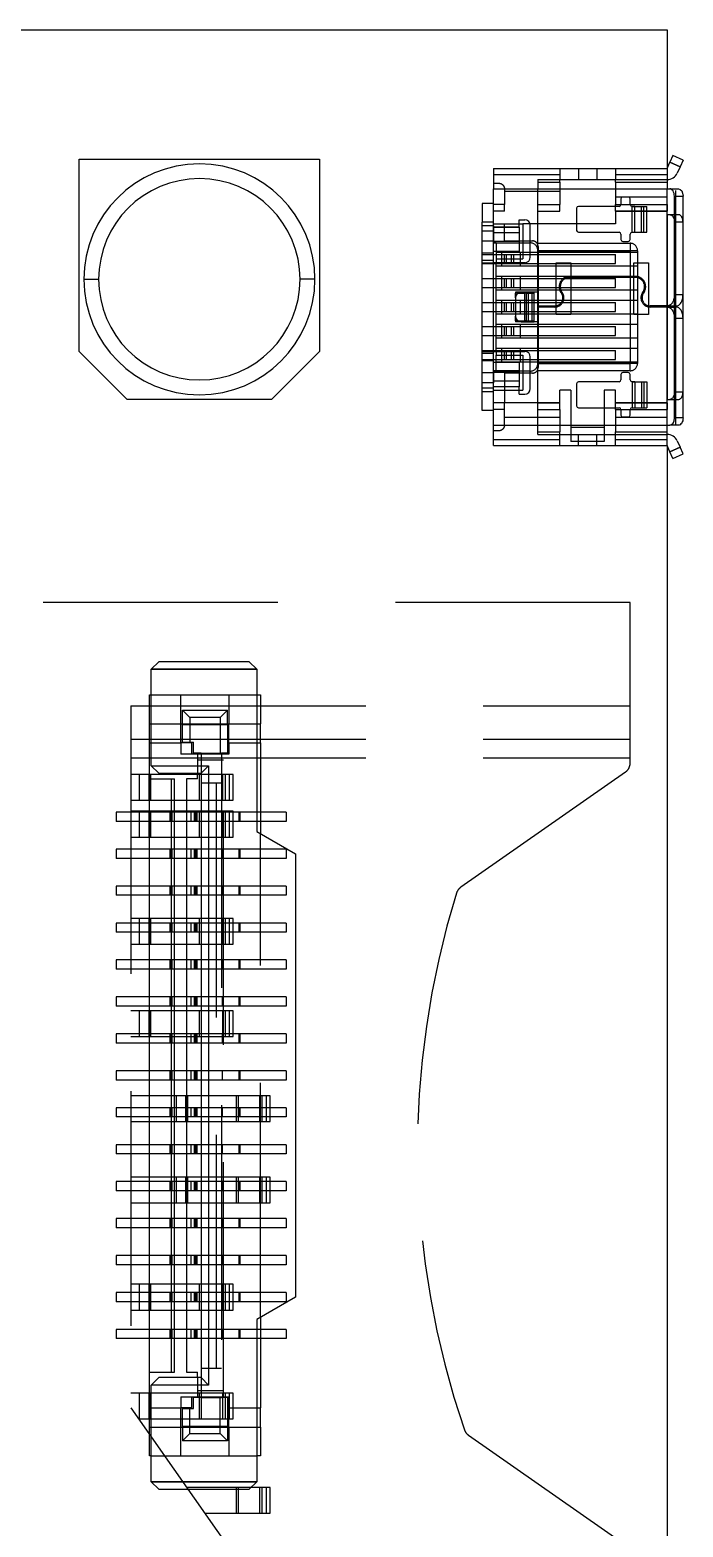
# Model space of a CAD drawing. Header units: millimetres. Extents: x -20.6 to 71.9, y -55 to 9.
# Drawn here: x 54.27 to 71.93, y -32.52 to 8 of the extents above; entities that cross this region are included whole.
import ezdxf

# ---------------------------------------------------------------- set-up
doc = ezdxf.new("R2010")
doc.units = ezdxf.units.MM
doc.linetypes.add('HIDDEN', pattern=[9.525, 6.35, -3.175])
doc.layers.get('0').update_dxf_attribs({"color": 253, "lineweight": 70, "true_color": 0x8faf8f})
doc.layers.add('Hidden', color=218, linetype='Continuous', lineweight=70, true_color=0x480548)

msp = doc.modelspace()

# ---------------------------------------------------------------- linework, layer by layer
at = {"color": 218, "lineweight": -3, "true_color": 0x480548}
for p, q in [((35, 8), (71.5, 8)), ((71.5, 8), (71.5, 4.25)), ((55.6, -0.7), (55.6, 4.5)), ((55.6, 4.5), (62.1, 4.5)), ((62.1, 4.5), (62.1, -0.7)), ((71.656, 4.6), (71.575, 4.417)), ((71.93, 4.478), (71.656, 4.6)), ((71.93, 4.478), (71.849, 4.295)), ((66.8, 4.25), (71.5, 4.25)), ((66.8, 4.25), (66.8, 3.7)), ((71.5, 4.25), (71.575, 4.417)), ((71.5, 4.25), (71.5, 3.7)), ((71.849, 4.295), (71.575, 4.417)), ((71.849, 4.295), (71.773, 4.125)), ((66.8, 3.7), (71.5, 3.7)), ((66.8, 2.659), (66.8, 3.7)), ((71.5, 3.7), (71.571, 3.7)), ((71.5, -2.7), (71.5, 3.7)), ((71.571, 3.7), (71.805, 3.7)), ((66.8, 3.3), (66.5, 3.3)), ((66.5, 3.3), (66.5, 2.8)), ((70.25, 3.425), (70.25, 3.275)), ((70.25, 3.273), (70.5, 3.273)), ((70.45, 3.475), (70.3, 3.475)), ((70.5, 3.275), (70.5, 3.425)), ((71.696, 3.5), (71.93, 3.5)), ((71.696, -2.5), (71.696, 3.5)), ((71.93, -2.5), (71.93, 3.5)), ((67.5, 2.659), (67.5, 2.86)), ((67.5, 2.86), (67.65, 2.86)), ((69.05, 3.175), (69.05, 2.575)), ((70.2, 3.225), (69.1, 3.225)), ((70.1, 3.096), (70.1, 3.225)), ((70.1, 3.096), (70.55, 3.096)), ((70.1, 3.096), (70.1, 2.75)), ((70.55, 3.225), (70.803, 3.225)), ((70.55, 2.525), (70.55, 3.225)), ((70.803, 3.225), (70.868, 3.225)), ((70.803, 2.525), (70.803, 3.225)), ((70.868, 2.525), (70.868, 3.225)), ((70.868, 3.225), (70.95, 3.225)), ((70.95, 2.525), (70.95, 3.225)), ((66.8, 2.8), (66.5, 2.8)), ((66.5, 2.285), (66.5, 2.8)), ((66.8, 2.276), (66.8, 2.659)), ((66.8, 2.659), (67.5, 2.659)), ((67.5, 2.75), (67.6, 2.75)), ((67.5, 2.659), (67.5, 2.276)), ((67.6, 2.75), (67.6, 1.8)), ((67.8, 1.85), (67.8, 2.71)), ((70.1, 2.75), (69.05, 2.75)), ((69.1, 2.525), (70.2, 2.525)), ((70.25, 2.475), (70.25, 2.325)), ((70.5, 2.325), (70.5, 2.475)), ((70.55, 2.525), (70.803, 2.525)), ((70.55, 2.525), (70.63, 2.525)), ((70.803, 2.525), (70.868, 2.525)), ((70.868, 2.525), (70.95, 2.525)), ((66.8, 2.285), (66.5, 2.285)), ((66.5, 1.7), (66.5, 2.285)), ((66.8, 2), (66.8, 2.276)), ((67.5, 2.276), (66.8, 2.276)), ((66.8, 1.7), (66.8, 2.235)), ((67.5, 2.276), (67.5, 2)), ((70.3, 2.275), (70.45, 2.275)), ((66.5, 1.675), (66.5, 1.925)), ((66.5, 1.7), (66.8, 1.7)), ((66.5, -0.7), (66.5, 1.7)), ((67.5, 2), (66.8, 2)), ((66.8, 1.925), (66.88, 1.925)), ((66.8, -0.7), (66.8, 1.7)), ((67.65, 1.7), (66.8, 1.7)), ((66.88, 2), (66.88, 1.8)), ((66.88, 1.8), (67.6, 1.8)), ((66.88, 1.8), (66.88, 1.7)), ((55.725, 1.25), (56.125, 1.25)), ((61.975, 1.25), (61.575, 1.25)), ((66.5, 1.025), (66.5, 1.275)), ((67.467, 0.875), (67.65, 0.875)), ((67.9, 0.9), (67.55, 0.9)), ((67.7, 0.875), (67.65, 0.875)), ((67.65, 0.125), (67.65, 0.875)), ((67.7, 0.875), (67.75, 0.875)), ((67.7, 0.125), (67.7, 0.875)), ((67.75, 0.875), (67.9, 0.875)), ((67.75, 0.125), (67.75, 0.875)), ((67.9, 0.875), (67.9, 0.9)), ((66.5, 0.375), (66.5, 0.625)), ((67.4, 0.75), (67.4, 0.25)), ((67.467, 0.125), (67.65, 0.125)), ((67.55, 0.1), (67.9, 0.1)), ((67.7, 0.125), (67.65, 0.125)), ((67.7, 0.125), (67.75, 0.125)), ((67.75, 0.125), (67.9, 0.125)), ((67.9, 0.1), (67.9, 0.125)), ((66.5, -0.275), (66.5, -0.025)), ((56.9, -2), (55.6, -0.7)), ((62.1, -0.7), (60.8, -2)), ((66.5, -0.925), (66.5, -0.675)), ((66.5, -0.7), (66.8, -0.7)), ((66.5, -1.285), (66.5, -0.7)), ((66.8, -1.235), (66.8, -0.7)), ((66.8, -0.7), (67.65, -0.7)), ((66.88, -0.7), (66.88, -0.8)), ((66.88, -1), (66.88, -0.8)), ((66.88, -0.8), (67.6, -0.8)), ((67.6, -0.8), (67.6, -1.75)), ((66.8, -0.925), (66.88, -0.925)), ((66.8, -1.276), (66.8, -1)), ((67.5, -1), (66.8, -1)), ((67.5, -1), (67.5, -1.276)), ((67.8, -1.71), (67.8, -0.85)), ((66.8, -1.285), (66.5, -1.285)), ((66.5, -1.8), (66.5, -1.285)), ((67.5, -1.276), (66.8, -1.276)), ((66.8, -1.659), (66.8, -1.276)), ((67.5, -1.276), (67.5, -1.659)), ((69.05, -1.575), (69.05, -2.175)), ((70.2, -1.525), (69.1, -1.525)), ((70.25, -1.325), (70.25, -1.475)), ((70.45, -1.275), (70.3, -1.275)), ((70.5, -1.475), (70.5, -1.325)), ((70.55, -1.525), (70.803, -1.525)), ((70.55, -1.525), (70.55, -2.225)), ((70.803, -1.525), (70.803, -2.225)), ((70.803, -1.525), (70.868, -1.525)), ((70.868, -1.525), (70.868, -2.225)), ((70.868, -1.525), (70.95, -1.525)), ((70.95, -1.525), (70.95, -2.225)), ((60.8, -2), (56.9, -2)), ((66.8, -1.8), (66.5, -1.8)), ((66.5, -2.3), (66.5, -1.8)), ((67.5, -1.659), (66.8, -1.659)), ((66.8, -2.7), (66.8, -1.659)), ((67.5, -1.86), (67.5, -1.659)), ((67.5, -1.75), (67.6, -1.75)), ((67.5, -1.86), (67.65, -1.86)), ((69.8, -1.75), (69.8, -2.225)), ((70.1, -1.75), (69.8, -1.75)), ((70.1, -2.096), (70.1, -1.75)), ((66.8, -2.3), (66.5, -2.3)), ((69.1, -2.225), (70.2, -2.225)), ((70.1, -2.225), (70.1, -2.096)), ((70.1, -2.096), (70.55, -2.096)), ((70.25, -2.273), (70.5, -2.273)), ((70.25, -2.275), (70.25, -2.425)), ((70.5, -2.425), (70.5, -2.275)), ((70.55, -2.225), (70.63, -2.225)), ((70.55, -2.225), (70.803, -2.225)), ((70.803, -2.225), (70.868, -2.225)), ((70.868, -2.225), (70.95, -2.225)), ((66.8, -2.7), (71.5, -2.7)), ((66.8, -3.25), (66.8, -2.7)), ((70.3, -2.475), (70.45, -2.475)), ((71.5, -2.7), (71.571, -2.7)), ((71.5, -3.25), (71.5, -2.7)), ((71.5, -2.7), (71.501, -2.7)), ((71.805, -2.7), (71.571, -2.7)), ((71.93, -2.5), (71.696, -2.5)), ((71.773, -3.125), (71.849, -3.295)), ((66.8, -3.25), (71.5, -3.25)), ((71.5, -3.25), (71.5, -48)), ((71.575, -3.417), (71.5, -3.25)), ((71.575, -3.417), (71.849, -3.295)), ((71.656, -3.6), (71.575, -3.417)), ((71.656, -3.6), (71.93, -3.478)), ((71.93, -3.478), (71.849, -3.295)), ((57.55, -9.3), (57.75, -9.1)), ((60.4, -9.3), (57.55, -9.3)), ((57.55, -11.92), (57.55, -9.3)), ((60.2, -9.1), (57.75, -9.1)), ((60.2, -9.1), (60.4, -9.3)), ((60.4, -9.3), (60.4, -13.694)), ((57.5, -10), (57.55, -10)), ((57.5, -10.78), (57.5, -10)), ((60.4, -10), (60.5, -10)), ((60.5, -10), (60.5, -10.78)), ((57.5, -10.78), (57.55, -10.78)), ((57.5, -11.3), (57.5, -10.78)), ((60.4, -10.78), (60.5, -10.78)), ((60.5, -11.3), (60.5, -10.78)), ((57.5, -11.3), (57.55, -11.3)), ((57.5, -12.27), (57.5, -11.3)), ((60.4, -11.3), (60.5, -11.3)), ((60.5, -11.3), (60.5, -13.752)), ((57.55, -11.92), (59.1, -11.92)), ((57.75, -12.12), (57.55, -11.92)), ((57.75, -12.12), (58.9, -12.12)), ((58.8, -12.27), (58.8, -12.12)), ((58.9, -12.12), (59.1, -11.92)), ((58.9, -12.12), (58.9, -28.48)), ((59.1, -11.92), (59.1, -28.68)), ((57.5, -28.33), (57.5, -12.27)), ((57.5, -12.27), (58.1, -12.27)), ((58.1, -12.27), (58.175, -12.27)), ((58.1, -28.33), (58.1, -12.27)), ((58.175, -28.33), (58.175, -12.27)), ((58.5, -12.27), (58.5, -28.33)), ((58.8, -12.27), (58.5, -12.27)), ((57.5, -13.175), (56.6, -13.175)), ((56.6, -13.175), (56.6, -13.425)), ((58.746, -13.175), (58.5, -13.175)), ((58.79, -13.175), (58.746, -13.175)), ((58.746, -13.175), (58.746, -13.425)), ((58.79, -13.425), (58.79, -13.175)), ((61.2, -13.175), (60.5, -13.175)), ((61.2, -13.175), (61.2, -13.425)), ((57.5, -13.425), (56.6, -13.425)), ((58.746, -13.425), (58.5, -13.425)), ((58.79, -13.425), (58.746, -13.425)), ((60.4, -13.694), (61.45, -14.3)), ((61.2, -13.425), (60.5, -13.425)), ((57.5, -14.175), (56.6, -14.175)), ((56.6, -14.175), (56.6, -14.425)), ((58.746, -14.175), (58.5, -14.175)), ((58.79, -14.175), (58.746, -14.175)), ((58.746, -14.175), (58.746, -14.425)), ((58.79, -14.425), (58.79, -14.175)), ((57.5, -14.425), (56.6, -14.425)), ((58.746, -14.425), (58.5, -14.425)), ((58.79, -14.425), (58.746, -14.425)), ((61.45, -14.3), (61.45, -26.3)), ((57.5, -15.175), (56.6, -15.175)), ((56.6, -15.175), (56.6, -15.425)), ((58.746, -15.175), (58.5, -15.175)), ((58.79, -15.175), (58.746, -15.175)), ((58.746, -15.175), (58.746, -15.425)), ((58.79, -15.425), (58.79, -15.175)), ((57.5, -15.425), (56.6, -15.425)), ((58.746, -15.425), (58.5, -15.425)), ((58.79, -15.425), (58.746, -15.425)), ((57.5, -16.175), (56.6, -16.175)), ((56.6, -16.175), (56.6, -16.425)), ((58.746, -16.175), (58.5, -16.175)), ((58.79, -16.175), (58.746, -16.175)), ((58.746, -16.175), (58.746, -16.425)), ((58.79, -16.425), (58.79, -16.175)), ((57.5, -16.425), (56.6, -16.425)), ((58.746, -16.425), (58.5, -16.425)), ((58.79, -16.425), (58.746, -16.425)), ((57.5, -17.175), (56.6, -17.175)), ((56.6, -17.175), (56.6, -17.425)), ((57.5, -17.425), (56.6, -17.425)), ((58.746, -17.175), (58.5, -17.175)), ((58.746, -17.425), (58.5, -17.425)), ((58.79, -17.175), (58.746, -17.175)), ((58.746, -17.175), (58.746, -17.425)), ((58.79, -17.425), (58.746, -17.425)), ((58.79, -17.425), (58.79, -17.175)), ((57.5, -18.175), (56.6, -18.175)), ((56.6, -18.175), (56.6, -18.425)), ((58.746, -18.175), (58.5, -18.175)), ((58.79, -18.175), (58.746, -18.175)), ((58.746, -18.175), (58.746, -18.425)), ((58.79, -18.425), (58.79, -18.175)), ((57.5, -18.425), (56.6, -18.425)), ((58.746, -18.425), (58.5, -18.425)), ((58.79, -18.425), (58.746, -18.425)), ((57.5, -19.175), (56.6, -19.175)), ((56.6, -19.175), (56.6, -19.425)), ((57.5, -19.425), (56.6, -19.425)), ((58.746, -19.175), (58.5, -19.175)), ((58.746, -19.425), (58.5, -19.425)), ((58.79, -19.175), (58.746, -19.175)), ((58.746, -19.175), (58.746, -19.425)), ((58.79, -19.425), (58.746, -19.425)), ((58.79, -19.425), (58.79, -19.175)), ((57.5, -20.175), (56.6, -20.175)), ((56.6, -20.175), (56.6, -20.425)), ((58.746, -20.175), (58.5, -20.175)), ((58.79, -20.175), (58.746, -20.175)), ((58.746, -20.175), (58.746, -20.425)), ((58.79, -20.425), (58.79, -20.175)), ((57.5, -20.425), (56.6, -20.425)), ((58.746, -20.425), (58.5, -20.425)), ((58.79, -20.425), (58.746, -20.425)), ((57.5, -21.175), (56.6, -21.175)), ((56.6, -21.175), (56.6, -21.425)), ((57.5, -21.425), (56.6, -21.425)), ((58.746, -21.175), (58.5, -21.175)), ((58.746, -21.425), (58.5, -21.425)), ((58.79, -21.175), (58.746, -21.175)), ((58.746, -21.175), (58.746, -21.425)), ((58.79, -21.425), (58.746, -21.425)), ((58.79, -21.425), (58.79, -21.175)), ((57.5, -22.175), (56.6, -22.175)), ((56.6, -22.175), (56.6, -22.425)), ((58.746, -22.175), (58.5, -22.175)), ((58.79, -22.175), (58.746, -22.175)), ((58.746, -22.175), (58.746, -22.425)), ((58.79, -22.425), (58.79, -22.175)), ((57.5, -22.425), (56.6, -22.425)), ((58.746, -22.425), (58.5, -22.425)), ((58.79, -22.425), (58.746, -22.425)), ((57.5, -23.175), (56.6, -23.175)), ((56.6, -23.175), (56.6, -23.425)), ((57.5, -23.425), (56.6, -23.425)), ((58.746, -23.175), (58.5, -23.175)), ((58.746, -23.425), (58.5, -23.425)), ((58.79, -23.175), (58.746, -23.175)), ((58.746, -23.175), (58.746, -23.425)), ((58.79, -23.425), (58.746, -23.425)), ((58.79, -23.425), (58.79, -23.175)), ((57.5, -24.175), (56.6, -24.175)), ((56.6, -24.175), (56.6, -24.425)), ((58.746, -24.175), (58.5, -24.175)), ((58.79, -24.175), (58.746, -24.175)), ((58.746, -24.175), (58.746, -24.425)), ((58.79, -24.425), (58.79, -24.175)), ((57.5, -24.425), (56.6, -24.425)), ((58.746, -24.425), (58.5, -24.425)), ((58.79, -24.425), (58.746, -24.425)), ((57.5, -25.175), (56.6, -25.175)), ((56.6, -25.175), (56.6, -25.425)), ((57.5, -25.425), (56.6, -25.425)), ((58.746, -25.175), (58.5, -25.175)), ((58.746, -25.425), (58.5, -25.425)), ((58.79, -25.175), (58.746, -25.175)), ((58.746, -25.175), (58.746, -25.425)), ((58.79, -25.425), (58.746, -25.425)), ((58.79, -25.425), (58.79, -25.175)), ((57.5, -26.175), (56.6, -26.175)), ((56.6, -26.175), (56.6, -26.425)), ((58.746, -26.175), (58.5, -26.175)), ((58.79, -26.175), (58.746, -26.175)), ((58.746, -26.175), (58.746, -26.425)), ((58.79, -26.425), (58.79, -26.175)), ((61.45, -26.3), (60.4, -26.906)), ((57.5, -26.425), (56.6, -26.425)), ((58.746, -26.425), (58.5, -26.425)), ((58.79, -26.425), (58.746, -26.425)), ((60.4, -26.906), (60.4, -31.3)), ((60.5, -26.848), (60.5, -29.3)), ((57.5, -27.175), (56.6, -27.175)), ((56.6, -27.175), (56.6, -27.425)), ((57.5, -27.425), (56.6, -27.425)), ((58.746, -27.175), (58.5, -27.175)), ((58.746, -27.425), (58.5, -27.425)), ((58.79, -27.175), (58.746, -27.175)), ((58.746, -27.175), (58.746, -27.425)), ((58.79, -27.425), (58.746, -27.425)), ((58.79, -27.425), (58.79, -27.175)), ((61.2, -27.175), (60.5, -27.175)), ((61.2, -27.425), (60.5, -27.425)), ((61.2, -27.175), (61.2, -27.425)), ((57.5, -29.3), (57.5, -28.33)), ((57.5, -28.33), (58.1, -28.33)), ((58.1, -28.33), (58.175, -28.33)), ((58.5, -28.33), (58.8, -28.33)), ((58.8, -28.48), (58.8, -28.33)), ((57.55, -28.68), (57.75, -28.48)), ((59.1, -28.68), (57.55, -28.68)), ((57.55, -31.3), (57.55, -28.68)), ((58.9, -28.48), (57.75, -28.48)), ((58.9, -28.48), (59.1, -28.68)), ((57.5, -29.3), (57.55, -29.3)), ((57.5, -29.82), (57.5, -29.3)), ((60.4, -29.3), (60.5, -29.3)), ((60.5, -29.82), (60.5, -29.3)), ((57.5, -29.82), (57.55, -29.82)), ((57.5, -30.6), (57.5, -29.82)), ((60.4, -29.82), (60.5, -29.82)), ((60.5, -29.82), (60.5, -30.6)), ((57.55, -30.6), (57.5, -30.6)), ((60.5, -30.6), (60.4, -30.6)), ((57.55, -31.3), (60.4, -31.3)), ((57.75, -31.5), (57.55, -31.3)), ((57.75, -31.5), (60.2, -31.5)), ((60.4, -31.3), (60.2, -31.5))]:
    msp.add_line(p, q, dxfattribs=at)
for centre, radius, start, end in [((58.85, 1.25), 3.125, 0, 180), ((71.503, 4.245), 0.295, 269.6848, 335.9795), ((58.85, 1.25), 2.725, 0, 180), ((70.2, 3.275), 0.05, 270, 0), ((70.3, 3.425), 0.05, 90, 180), ((70.45, 3.425), 0.05, 0, 90), ((70.55, 3.275), 0.05, 180, 270), ((67.65, 2.71), 0.15, 0, 90), ((69.1, 3.175), 0.05, 90, 180), ((69.1, 2.575), 0.05, 180, 270), ((70.2, 2.475), 0.05, 0, 90), ((70.55, 2.475), 0.05, 90, 180), ((67.8, 2.035), 0.2, 89.9996, 90), ((70.3, 2.325), 0.05, 180, 270), ((70.45, 2.325), 0.05, 270, 0), ((67.65, 1.85), 0.15, 270, 0), ((58.85, 1.25), 3.125, 180, 0), ((58.85, 1.25), 2.725, 180, 0), ((67.55, 0.75), 0.15, 90, 180), ((67.55, 0.25), 0.15, 180, 270), ((67.65, -0.85), 0.15, 0, 90), ((69.1, -1.575), 0.05, 90, 180), ((70.2, -1.475), 0.05, 270, 0), ((70.3, -1.325), 0.05, 90, 180), ((70.45, -1.325), 0.05, 0, 90), ((70.55, -1.475), 0.05, 180, 270), ((67.65, -1.71), 0.15, 270, 0), ((69.1, -2.175), 0.05, 180, 270), ((70.2, -2.275), 0.05, 0, 90), ((70.3, -2.425), 0.05, 180, 270), ((70.45, -2.425), 0.05, 270, 0), ((70.55, -2.275), 0.05, 90, 180), ((71.503, -3.245), 0.295, 24.0205, 90.3152)]:
    msp.add_arc(centre, radius, start, end, dxfattribs=at)
for centre, start_param, end_param in [((71.571, 3.5), 1.570796, 3.141593), ((71.571, -2.5), 0, 1.570796)]:
    msp.add_ellipse(centre, major_axis=(0, -0.2), ratio=0.623744, start_param=start_param, end_param=end_param, dxfattribs=at)
at = {"color": 218, "lineweight": -3, "true_color": 0x480548, "extrusion": (0, 0, -1)}
for centre, start_param, end_param in [((71.805, 3.5), 0, 1.570796), ((71.805, -2.5), 1.570796, 3.141593)]:
    msp.add_ellipse(centre, major_axis=(0, 0.2), ratio=0.623744, start_param=start_param, end_param=end_param, dxfattribs=at)
at = {"layer": 'Hidden', "linetype": 'HIDDEN', "lineweight": -3}
for p, q in [((66.8, 4.089), (68.6, 4.089)), ((68.6, 4.25), (68.6, 3.95)), ((69.1, 4.25), (69.1, 3.95)), ((69.6, 4.25), (69.6, 3.95)), ((70.1, 4.25), (70.1, 3.95)), ((70.1, 4.089), (71.5, 4.089)), ((71.575, 4.417), (71.849, 4.295)), ((66.8, 3.85), (66.95, 3.85)), ((67.1, 3.7), (67.1, 3.273)), ((68, 3.95), (68, 3.7)), ((68, 3.95), (71.5, 3.95)), ((68, 3.877), (68.6, 3.877)), ((68, 3.7), (71.501, 3.7)), ((68, 0.9), (68, 3.7)), ((68.6, 3.877), (68.6, 3.95)), ((68.6, 3.877), (68.6, 3.273)), ((70.1, 3.877), (70.1, 3.95)), ((70.1, 3.877), (71.5, 3.877)), ((70.1, 3.877), (70.1, 3.273)), ((71.5, 3.273), (71.5, 3.7)), ((71.502, -2.7), (71.502, 3.7)), ((71.733, -2.7), (71.733, 3.7)), ((67.1, 3.273), (66.8, 3.273)), ((68.6, 3.624), (67.1, 3.624)), ((67.1, 3.096), (67.1, 3.273)), ((68, 3.273), (68.6, 3.273)), ((68.6, 3.096), (68.6, 3.273)), ((70.1, 3.485), (71.5, 3.485)), ((70.1, 3.273), (70.25, 3.273)), ((70.1, 3.225), (70.1, 3.273)), ((70.5, 3.273), (71.5, 3.273)), ((71.5, 3.273), (71.5, 3.096)), ((67.1, 3.096), (66.8, 3.096)), ((68, 3.096), (68.6, 3.096)), ((71.5, 3.096), (70.1, 3.096)), ((70.63, 3.225), (70.55, 3.225)), ((70.55, 3.096), (71.5, 3.096)), ((70.63, 2.525), (70.63, 3.225)), ((71.5, 3), (71.5, 3.096)), ((71.5, 3), (71.5, 0.53)), ((71.502, 3), (71.733, 3)), ((71.502, 0.53), (71.502, 3)), ((71.733, 0.53), (71.733, 3)), ((71.733, 3), (71.805, 3)), ((66.8, 2.7), (66.5, 2.7)), ((66.8, 2.55), (66.5, 2.55)), ((66.8, 2.75), (67.5, 2.75)), ((66.8, 2.7), (66.8, 2.55)), ((67.5, 2.659), (66.8, 2.659)), ((66.8, 2.55), (66.8, 2.235)), ((67.5, 2.506), (66.8, 2.506)), ((67.1, 2.29), (67.1, 2.75)), ((68, 2.75), (67.6, 2.75)), ((69.05, 2.75), (68, 2.75)), ((71.93, 2.8), (71.696, 2.8)), ((71.696, 0.83), (71.696, 2.8)), ((71.93, 0.83), (71.93, 2.8)), ((66.88, 2.235), (66.8, 2.235)), ((67.5, 2.23), (66.8, 2.23)), ((66.88, 2.235), (67.8, 2.235)), ((66.88, 2.235), (66.88, 2)), ((67.1, 2.29), (67.86, 2.29)), ((68, 2.225), (70.5, 2.225)), ((68.01, 2.14), (68.01, 0.53)), ((70.5, 2.225), (70.5, 2.025)), ((70.5, 2.225), (70.5, 2.025)), ((66.8, 1.96), (66.5, 1.96)), ((66.5, 1.925), (66.8, 1.925)), ((66.8, 1.76), (66.5, 1.76)), ((66.5, 1.675), (67.03, 1.675)), ((66.8, -0.7), (66.8, 1.7)), ((66.88, 1.985), (70.7, 1.985)), ((66.88, 1.925), (67.03, 1.925)), ((66.88, -0.7), (66.88, 1.7)), ((67.03, 1.615), (67.03, 1.985)), ((67.03, 1.925), (67.156, 1.925)), ((67.03, 1.675), (67.156, 1.675)), ((67.1, 1.675), (67.1, 1.925)), ((67.156, 1.925), (67.35, 1.925)), ((67.156, 1.675), (67.156, 1.925)), ((67.156, 1.675), (67.35, 1.675)), ((67.287, 1.675), (67.287, 1.925)), ((67.35, 1.925), (70.1, 1.925)), ((67.35, 1.675), (67.35, 1.925)), ((67.35, 1.675), (70.1, 1.675)), ((67.53, 1.615), (67.53, 1.985)), ((70.5, 2.025), (68, 2.025)), ((68, 2.025), (70.5, 2.025)), ((68.5, 1.7), (68.9, 1.7)), ((68.5, 0.534), (68.5, 1.7)), ((68.9, 1.7), (68.9, 1.33)), ((70.1, 1.675), (70.1, 1.925)), ((70.5, 2.025), (70.5, 1.985)), ((70.7, 2.025), (70.5, 2.025)), ((70.7, 2.025), (70.5, 2.025)), ((70.5, 2.025), (70.5, -1.025)), ((70.6, 1.33), (70.6, 1.7)), ((70.6, 1.7), (71, 1.7)), ((70.7, 2.025), (70.7, -1.025)), ((71, 1.7), (71, 0.534)), ((66.5, 1.275), (67.03, 1.275)), ((66.88, 1.615), (70.7, 1.615)), ((66.88, 1.335), (70.7, 1.335)), ((67.03, 0.965), (67.03, 1.335)), ((67.03, 1.275), (67.156, 1.275)), ((67.1, 1.025), (67.1, 1.275)), ((67.156, 1.275), (67.35, 1.275)), ((67.156, 1.025), (67.156, 1.275)), ((67.287, 1.025), (67.287, 1.275)), ((67.35, 1.275), (70.1, 1.275)), ((67.35, 1.025), (67.35, 1.275)), ((67.53, 0.965), (67.53, 1.335)), ((68.86, 1.33), (70.64, 1.33)), ((70.64, 1.3), (68.86, 1.3)), ((68.9, 1.3), (68.9, 0.3)), ((70.1, 1.025), (70.1, 1.275)), ((70.5, 1.615), (70.5, 1.335)), ((70.6, 0.3), (70.6, 1.3)), ((66.5, 1.025), (67.03, 1.025)), ((66.88, 0.965), (70.7, 0.965)), ((67.03, 1.025), (67.156, 1.025)), ((67.156, 1.025), (67.35, 1.025)), ((67.35, 1.025), (70.1, 1.025)), ((67.4, 0.9), (67.4, 0.875)), ((67.55, 0.9), (67.4, 0.9)), ((67.4, 0.75), (67.4, 0.875)), ((67.467, 0.875), (67.4, 0.875)), ((67.467, 0.875), (67.467, 0.875)), ((67.85, 0.125), (67.85, 0.875)), ((68, 0.9), (67.9, 0.9)), ((67.9, 0.125), (67.9, 0.875)), ((68, 0.685), (68, 0.9)), ((68.64, 0.876), (68.631, 0.889)), ((68.655, 0.907), (68.665, 0.893)), ((70.5, 0.965), (70.5, 0.685)), ((70.831, 0.886), (70.85, 0.914)), ((70.875, 0.898), (70.857, 0.87)), ((71.93, 0.83), (71.696, 0.83)), ((66.5, 0.625), (67.03, 0.625)), ((66.88, 0.685), (70.7, 0.685)), ((67.03, 0.315), (67.03, 0.685)), ((67.03, 0.625), (67.156, 0.625)), ((67.1, 0.375), (67.1, 0.625)), ((67.156, 0.625), (67.35, 0.625)), ((67.156, 0.375), (67.156, 0.625)), ((67.287, 0.375), (67.287, 0.625)), ((67.35, 0.625), (70.1, 0.625)), ((67.35, 0.375), (67.35, 0.625)), ((67.53, 0.315), (67.53, 0.685)), ((68, 0.625), (68, 0.685)), ((68, 0.375), (68, 0.625)), ((68.01, 0.53), (68.46, 0.53)), ((68.01, 0.5), (68.01, -1.14)), ((68.46, 0.5), (68.01, 0.5)), ((68.5, 0.3), (68.5, 0.503)), ((70.1, 0.375), (70.1, 0.625)), ((71, 0.503), (71, 0.3)), ((71.502, 0.53), (71.041, 0.53)), ((71.502, 0.5), (71.041, 0.5)), ((71.5, 0.53), (71.5, 0.5)), ((71.5, 0.5), (71.5, -2)), ((71.502, 0.53), (71.733, 0.53)), ((71.502, 0.5), (71.733, 0.5)), ((71.502, -2), (71.502, 0.5)), ((71.733, 0.53), (71.743, 0.53)), ((71.733, -2), (71.733, 0.5)), ((71.733, 0.5), (71.743, 0.5)), ((66.5, 0.375), (67.03, 0.375)), ((66.88, 0.315), (70.7, 0.315)), ((66.88, 0.035), (70.7, 0.035)), ((67.03, 0.375), (67.156, 0.375)), ((67.03, -0.335), (67.03, 0.035)), ((67.156, 0.375), (67.35, 0.375)), ((67.35, 0.375), (70.1, 0.375)), ((67.4, 0.125), (67.4, 0.25)), ((67.467, 0.125), (67.4, 0.125)), ((67.4, 0.125), (67.4, 0.1)), ((67.55, 0.1), (67.4, 0.1)), ((67.467, 0.125), (67.467, 0.125)), ((67.53, -0.335), (67.53, 0.035)), ((68, 0.1), (67.9, 0.1)), ((68, 0.315), (68, 0.375)), ((68, 0.1), (68, 0.315)), ((68, -2.7), (68, 0.1)), ((68.9, 0.3), (68.5, 0.3)), ((70.5, 0.315), (70.5, 0.035)), ((71, 0.3), (70.6, 0.3)), ((71.696, 0.2), (71.93, 0.2)), ((71.696, -1.8), (71.696, 0.2)), ((71.93, -1.8), (71.93, 0.2)), ((66.5, -0.025), (67.03, -0.025)), ((66.5, -0.275), (67.03, -0.275)), ((66.88, -0.335), (70.7, -0.335)), ((67.03, -0.025), (67.156, -0.025)), ((67.03, -0.275), (67.156, -0.275)), ((67.1, -0.275), (67.1, -0.025)), ((67.156, -0.025), (67.35, -0.025)), ((67.156, -0.275), (67.156, -0.025)), ((67.156, -0.275), (67.35, -0.275)), ((67.287, -0.275), (67.287, -0.025)), ((67.35, -0.025), (70.1, -0.025)), ((67.35, -0.275), (67.35, -0.025)), ((67.35, -0.275), (70.1, -0.275)), ((70.1, -0.275), (70.1, -0.025)), ((70.5, -0.335), (70.5, -0.615)), ((66.5, -0.675), (67.03, -0.675)), ((66.8, -0.76), (66.5, -0.76)), ((66.88, -0.615), (70.7, -0.615)), ((67.03, -0.985), (67.03, -0.615)), ((67.03, -0.675), (67.156, -0.675)), ((67.1, -0.925), (67.1, -0.675)), ((67.156, -0.675), (67.35, -0.675)), ((67.156, -0.925), (67.156, -0.675)), ((67.287, -0.925), (67.287, -0.675)), ((67.35, -0.675), (70.1, -0.675)), ((67.35, -0.925), (67.35, -0.675)), ((67.53, -0.985), (67.53, -0.615)), ((70.1, -0.925), (70.1, -0.675)), ((66.5, -0.925), (66.8, -0.925)), ((66.8, -0.96), (66.5, -0.96)), ((66.88, -0.925), (67.03, -0.925)), ((66.88, -0.985), (70.7, -0.985)), ((66.88, -1.235), (66.88, -1)), ((67.03, -0.925), (67.156, -0.925)), ((67.156, -0.925), (67.35, -0.925)), ((67.35, -0.925), (70.1, -0.925)), ((68, -1.025), (70.5, -1.025)), ((70.5, -1.025), (68, -1.025)), ((70.5, -0.985), (70.5, -1.025)), ((70.7, -1.025), (70.5, -1.025)), ((70.5, -1.225), (70.5, -1.025)), ((70.7, -1.025), (70.5, -1.025)), ((70.5, -1.225), (70.5, -1.025)), ((66.8, -1.55), (66.5, -1.55)), ((67.5, -1.23), (66.8, -1.23)), ((66.88, -1.235), (66.8, -1.235)), ((66.8, -1.235), (66.8, -1.55)), ((67.5, -1.506), (66.8, -1.506)), ((66.8, -1.7), (66.8, -1.55)), ((67.8, -1.235), (66.88, -1.235)), ((67.86, -1.29), (67.1, -1.29)), ((67.1, -1.29), (67.1, -2.096)), ((70.5, -1.225), (68, -1.225)), ((70.63, -1.525), (70.55, -1.525)), ((70.63, -1.525), (70.63, -2.225)), ((66.8, -1.7), (66.5, -1.7)), ((67.5, -1.659), (66.8, -1.659)), ((66.8, -1.75), (67.5, -1.75)), ((68.9, -1.75), (68.6, -1.75)), ((68.6, -2.096), (68.6, -1.75)), ((68.9, -1.75), (68.9, -2.75)), ((71.5, -2.096), (71.5, -2)), ((71.502, -2), (71.733, -2)), ((71.696, -1.8), (71.93, -1.8)), ((71.733, -2), (71.805, -2)), ((67.1, -2.096), (66.8, -2.096)), ((67.1, -2.273), (66.8, -2.273)), ((68.6, -2.096), (67.1, -2.096)), ((67.1, -2.273), (67.1, -2.096)), ((67.1, -2.7), (67.1, -2.273)), ((68, -2.096), (68.6, -2.096)), ((68, -2.273), (68.6, -2.273)), ((68.6, -2.273), (68.6, -2.096)), ((68.6, -2.273), (68.6, -2.877)), ((69.8, -2.225), (69.8, -2.75)), ((71.5, -2.096), (70.1, -2.096)), ((70.1, -2.273), (70.1, -2.225)), ((70.1, -2.273), (70.1, -2.877)), ((70.1, -2.273), (70.25, -2.273)), ((70.5, -2.273), (71.5, -2.273)), ((70.55, -2.096), (71.5, -2.096)), ((71.5, -2.096), (71.5, -2.273)), ((71.5, -2.7), (71.5, -2.273)), ((67.1, -2.485), (68.6, -2.485)), ((68, -2.95), (68, -2.7)), ((68, -2.7), (71.5, -2.7)), ((68.9, -2.75), (68.9, -3.137)), ((68.9, -2.75), (69.8, -2.75)), ((69.8, -2.75), (69.8, -3.137)), ((70.1, -2.485), (71.5, -2.485)), ((66.95, -2.85), (66.8, -2.85)), ((66.8, -3.089), (68.6, -3.089)), ((68, -2.877), (68.6, -2.877)), ((68, -2.95), (71.5, -2.95)), ((68.6, -2.95), (68.6, -2.877)), ((68.6, -3.25), (68.6, -2.95)), ((69.8, -3.137), (68.9, -3.137)), ((69.1, -3.25), (69.1, -2.95)), ((69.6, -3.25), (69.6, -2.95)), ((70.1, -2.95), (70.1, -2.877)), ((70.1, -2.877), (71.5, -2.877)), ((70.1, -3.25), (70.1, -2.95)), ((70.1, -3.089), (71.5, -3.089)), ((71.849, -3.295), (71.575, -3.417)), ((70.5, -7.5), (54, -7.5)), ((70.5, -11.844), (70.5, -7.5)), ((57.55, -9.3), (60.4, -9.3)), ((57.55, -10), (60.4, -10)), ((58.35, -10.78), (58.35, -10)), ((59.65, -10), (59.65, -10.78)), ((57, -10.3), (57, -11.2)), ((57, -10.3), (70.5, -10.3)), ((58.39, -10.41), (58.59, -10.61)), ((58.39, -10.8), (58.39, -10.41)), ((58.39, -10.41), (59.61, -10.41)), ((59.61, -10.41), (59.41, -10.61)), ((59.61, -10.8), (59.61, -10.41)), ((57.55, -10.78), (60.4, -10.78)), ((58.35, -11.3), (58.35, -10.78)), ((58.39, -10.8), (59.61, -10.8)), ((58.39, -11.28), (58.39, -10.8)), ((58.59, -10.61), (58.59, -11.28)), ((59.41, -10.61), (58.59, -10.61)), ((59.41, -10.61), (59.41, -11.58)), ((59.61, -10.8), (59.61, -11.58)), ((59.65, -11.3), (59.65, -10.78)), ((57, -11.2), (57, -29.3)), ((57, -11.2), (70.5, -11.2)), ((57.55, -11.3), (58.35, -11.3)), ((58.35, -11.3), (58.35, -11.6)), ((58.65, -11.3), (58.35, -11.3)), ((58.39, -11.28), (58.69, -11.28)), ((58.65, -11.6), (58.65, -11.3)), ((58.69, -11.58), (58.69, -11.28)), ((59.65, -11.3), (60.4, -11.3)), ((59.65, -11.3), (59.65, -11.6)), ((57, -11.7), (70.5, -11.7)), ((58.8, -11.6), (58.35, -11.6)), ((58.9, -11.58), (58.69, -11.58)), ((58.8, -11.6), (58.8, -12.12)), ((59.5, -11.6), (58.8, -11.6)), ((58.9, -11.58), (58.9, -12.12)), ((58.9, -11.58), (59.45, -11.58)), ((59.45, -11.58), (59.45, -29.02)), ((59.61, -11.58), (59.45, -11.58)), ((59.65, -11.6), (59.5, -11.6)), ((59.5, -29), (59.5, -11.6)), ((57.229, -12.15), (57, -12.15)), ((57.229, -12.85), (57.229, -12.15)), ((57.229, -12.85), (57.229, -12.15)), ((57.54, -12.15), (57.229, -12.15)), ((57.488, -12.85), (57.488, -12.15)), ((58.895, -12.15), (57.54, -12.15)), ((57.54, -12.85), (57.54, -12.15)), ((59.5, -11.77), (58.8, -11.77)), ((58.843, -12.15), (58.843, -12.85)), ((59.477, -12.15), (58.895, -12.15)), ((58.895, -12.15), (58.895, -12.85)), ((59.543, -12.15), (59.477, -12.15)), ((59.477, -12.15), (59.477, -12.85)), ((59.543, -12.15), (59.543, -12.85)), ((59.764, -12.15), (59.543, -12.15)), ((59.658, -12.15), (59.658, -12.85)), ((59.764, -12.85), (59.764, -12.15)), ((70.372, -12.09), (65.918, -15.208)), ((58.9, -12.38), (59.45, -12.38)), ((59.3, -12.38), (59.3, -28.22)), ((57, -12.85), (57.229, -12.85)), ((57.229, -12.85), (57.54, -12.85)), ((57.54, -12.85), (58.895, -12.85)), ((58.895, -12.85), (59.477, -12.85)), ((59.477, -12.85), (59.543, -12.85)), ((59.543, -12.85), (59.764, -12.85)), ((57.229, -13.15), (57, -13.15)), ((57.229, -13.85), (57.229, -13.15)), ((57.229, -13.85), (57.229, -13.15)), ((57.54, -13.15), (57.229, -13.15)), ((57.488, -13.85), (57.488, -13.15)), ((58.5, -13.175), (57.5, -13.175)), ((58.895, -13.15), (57.54, -13.15)), ((57.54, -13.85), (57.54, -13.15)), ((58.05, -13.175), (58.05, -13.425)), ((58.108, -13.175), (58.108, -13.425)), ((58.616, -13.175), (58.616, -13.425)), ((58.71, -13.175), (58.71, -13.425)), ((59.47, -13.175), (58.79, -13.175)), ((58.843, -13.15), (58.843, -13.85)), ((59.477, -13.15), (58.895, -13.15)), ((58.895, -13.15), (58.895, -13.85)), ((59.5, -13.175), (59.47, -13.175)), ((59.47, -13.175), (59.47, -13.425)), ((59.543, -13.15), (59.477, -13.15)), ((59.477, -13.15), (59.477, -13.85)), ((60.5, -13.175), (59.5, -13.175)), ((59.543, -13.15), (59.543, -13.85)), ((59.764, -13.15), (59.543, -13.15)), ((59.658, -13.15), (59.658, -13.85)), ((59.764, -13.85), (59.764, -13.15)), ((59.918, -13.175), (59.918, -13.425)), ((59.95, -13.425), (59.95, -13.175)), ((58.5, -13.425), (57.5, -13.425)), ((59.47, -13.425), (58.79, -13.425)), ((59.5, -13.425), (59.47, -13.425)), ((60.5, -13.425), (59.5, -13.425)), ((60.5, -26.848), (60.5, -13.752)), ((57, -13.85), (57.229, -13.85)), ((57.229, -13.85), (57.54, -13.85)), ((58.5, -14.175), (57.5, -14.175)), ((57.54, -13.85), (58.895, -13.85)), ((58.05, -14.175), (58.05, -14.425)), ((58.108, -14.175), (58.108, -14.425)), ((58.616, -14.175), (58.616, -14.425)), ((58.71, -14.175), (58.71, -14.425)), ((59.47, -14.175), (58.79, -14.175)), ((58.895, -13.85), (59.477, -13.85)), ((59.5, -14.175), (59.47, -14.175)), ((59.47, -14.175), (59.47, -14.425)), ((59.477, -13.85), (59.543, -13.85)), ((60.5, -14.175), (59.5, -14.175)), ((59.543, -13.85), (59.764, -13.85)), ((59.918, -14.175), (59.918, -14.425)), ((59.95, -14.425), (59.95, -14.175)), ((61.2, -14.175), (60.5, -14.175)), ((61.2, -14.175), (61.2, -14.425)), ((58.5, -14.425), (57.5, -14.425)), ((59.47, -14.425), (58.79, -14.425)), ((59.5, -14.425), (59.47, -14.425)), ((60.5, -14.425), (59.5, -14.425)), ((61.2, -14.425), (60.5, -14.425)), ((58.5, -15.175), (57.5, -15.175)), ((58.05, -15.175), (58.05, -15.425)), ((58.108, -15.175), (58.108, -15.425)), ((58.616, -15.175), (58.616, -15.425)), ((58.71, -15.175), (58.71, -15.425)), ((59.47, -15.175), (58.79, -15.175)), ((59.5, -15.175), (59.47, -15.175)), ((59.47, -15.175), (59.47, -15.425)), ((60.5, -15.175), (59.5, -15.175)), ((59.918, -15.175), (59.918, -15.425)), ((59.95, -15.425), (59.95, -15.175)), ((61.2, -15.175), (60.5, -15.175)), ((61.2, -15.175), (61.2, -15.425)), ((58.5, -15.425), (57.5, -15.425)), ((59.47, -15.425), (58.79, -15.425)), ((59.5, -15.425), (59.47, -15.425)), ((60.5, -15.425), (59.5, -15.425)), ((61.2, -15.425), (60.5, -15.425)), ((57.229, -16.05), (57, -16.05)), ((57.229, -16.75), (57.229, -16.05)), ((57.229, -16.75), (57.229, -16.05)), ((57.54, -16.05), (57.229, -16.05)), ((57.488, -16.75), (57.488, -16.05)), ((58.5, -16.175), (57.5, -16.175)), ((58.895, -16.05), (57.54, -16.05)), ((57.54, -16.75), (57.54, -16.05)), ((58.05, -16.175), (58.05, -16.425)), ((58.108, -16.175), (58.108, -16.425)), ((58.616, -16.175), (58.616, -16.425)), ((58.71, -16.175), (58.71, -16.425)), ((59.47, -16.175), (58.79, -16.175)), ((58.843, -16.05), (58.843, -16.75)), ((59.477, -16.05), (58.895, -16.05)), ((58.895, -16.05), (58.895, -16.75)), ((59.5, -16.175), (59.47, -16.175)), ((59.47, -16.175), (59.47, -16.425)), ((59.543, -16.05), (59.477, -16.05)), ((59.477, -16.05), (59.477, -16.75)), ((60.5, -16.175), (59.5, -16.175)), ((59.543, -16.05), (59.543, -16.75)), ((59.764, -16.05), (59.543, -16.05)), ((59.658, -16.05), (59.658, -16.75)), ((59.764, -16.75), (59.764, -16.05)), ((59.918, -16.175), (59.918, -16.425)), ((59.95, -16.425), (59.95, -16.175)), ((61.2, -16.175), (60.5, -16.175)), ((61.2, -16.175), (61.2, -16.425)), ((58.5, -16.425), (57.5, -16.425)), ((59.47, -16.425), (58.79, -16.425)), ((59.5, -16.425), (59.47, -16.425)), ((60.5, -16.425), (59.5, -16.425)), ((61.2, -16.425), (60.5, -16.425)), ((57, -16.75), (57.229, -16.75)), ((57.229, -16.75), (57.54, -16.75)), ((57.54, -16.75), (58.895, -16.75)), ((58.895, -16.75), (59.477, -16.75)), ((59.477, -16.75), (59.543, -16.75)), ((59.543, -16.75), (59.764, -16.75)), ((58.5, -17.175), (57.5, -17.175)), ((58.5, -17.425), (57.5, -17.425)), ((58.05, -17.175), (58.05, -17.425)), ((58.108, -17.175), (58.108, -17.425)), ((58.616, -17.175), (58.616, -17.425)), ((58.71, -17.175), (58.71, -17.425)), ((59.47, -17.175), (58.79, -17.175)), ((59.47, -17.425), (58.79, -17.425)), ((59.5, -17.175), (59.47, -17.175)), ((59.47, -17.175), (59.47, -17.425)), ((59.5, -17.425), (59.47, -17.425)), ((60.5, -17.175), (59.5, -17.175)), ((60.5, -17.425), (59.5, -17.425)), ((59.918, -17.175), (59.918, -17.425)), ((59.95, -17.425), (59.95, -17.175)), ((61.2, -17.175), (60.5, -17.175)), ((61.2, -17.425), (60.5, -17.425)), ((61.2, -17.175), (61.2, -17.425)), ((58.5, -18.175), (57.5, -18.175)), ((58.05, -18.175), (58.05, -18.425)), ((58.108, -18.175), (58.108, -18.425)), ((58.616, -18.175), (58.616, -18.425)), ((58.71, -18.175), (58.71, -18.425)), ((59.47, -18.175), (58.79, -18.175)), ((59.5, -18.175), (59.47, -18.175)), ((59.47, -18.175), (59.47, -18.425)), ((60.5, -18.175), (59.5, -18.175)), ((59.918, -18.175), (59.918, -18.425)), ((59.95, -18.425), (59.95, -18.175)), ((61.2, -18.175), (60.5, -18.175)), ((61.2, -18.175), (61.2, -18.425)), ((57.229, -18.55), (57, -18.55)), ((57.229, -19.25), (57.229, -18.55)), ((57.229, -19.25), (57.229, -18.55)), ((57.54, -18.55), (57.229, -18.55)), ((57.488, -19.25), (57.488, -18.55)), ((58.5, -18.425), (57.5, -18.425)), ((58.895, -18.55), (57.54, -18.55)), ((57.54, -19.25), (57.54, -18.55)), ((59.47, -18.425), (58.79, -18.425)), ((58.843, -18.55), (58.843, -19.25)), ((59.477, -18.55), (58.895, -18.55)), ((58.895, -18.55), (58.895, -19.25)), ((59.5, -18.425), (59.47, -18.425)), ((59.543, -18.55), (59.477, -18.55)), ((59.477, -18.55), (59.477, -19.25)), ((60.5, -18.425), (59.5, -18.425)), ((59.543, -18.55), (59.543, -19.25)), ((59.764, -18.55), (59.543, -18.55)), ((59.658, -18.55), (59.658, -19.25)), ((59.764, -19.25), (59.764, -18.55)), ((61.2, -18.425), (60.5, -18.425)), ((57, -19.25), (57.229, -19.25)), ((57.229, -19.25), (57.54, -19.25)), ((58.5, -19.175), (57.5, -19.175)), ((58.5, -19.425), (57.5, -19.425)), ((57.54, -19.25), (58.895, -19.25)), ((58.05, -19.175), (58.05, -19.425)), ((58.108, -19.175), (58.108, -19.425)), ((58.616, -19.175), (58.616, -19.425)), ((58.71, -19.175), (58.71, -19.425)), ((59.47, -19.175), (58.79, -19.175)), ((59.47, -19.425), (58.79, -19.425)), ((58.895, -19.25), (59.477, -19.25)), ((59.5, -19.175), (59.47, -19.175)), ((59.47, -19.175), (59.47, -19.425)), ((59.5, -19.425), (59.47, -19.425)), ((59.477, -19.25), (59.543, -19.25)), ((60.5, -19.175), (59.5, -19.175)), ((60.5, -19.425), (59.5, -19.425)), ((59.543, -19.25), (59.764, -19.25)), ((59.918, -19.175), (59.918, -19.425)), ((59.95, -19.425), (59.95, -19.175)), ((61.2, -19.175), (60.5, -19.175)), ((61.2, -19.425), (60.5, -19.425)), ((61.2, -19.175), (61.2, -19.425)), ((58.5, -20.175), (57.5, -20.175)), ((58.05, -20.175), (58.05, -20.425)), ((58.108, -20.175), (58.108, -20.425)), ((58.616, -20.175), (58.616, -20.425)), ((58.71, -20.175), (58.71, -20.425)), ((59.47, -20.175), (58.79, -20.175)), ((59.5, -20.175), (59.47, -20.175)), ((59.47, -20.175), (59.47, -20.425)), ((60.5, -20.175), (59.5, -20.175)), ((59.918, -20.175), (59.918, -20.425)), ((59.95, -20.425), (59.95, -20.175)), ((61.2, -20.175), (60.5, -20.175)), ((61.2, -20.175), (61.2, -20.425)), ((58.5, -20.425), (57.5, -20.425)), ((59.47, -20.425), (58.79, -20.425)), ((59.5, -20.425), (59.47, -20.425)), ((60.5, -20.425), (59.5, -20.425)), ((61.2, -20.425), (60.5, -20.425)), ((58.229, -20.85), (57, -20.85)), ((58.229, -21.55), (58.229, -20.85)), ((58.229, -21.55), (58.229, -20.85)), ((58.54, -20.85), (58.229, -20.85)), ((58.488, -21.55), (58.488, -20.85)), ((59.895, -20.85), (58.54, -20.85)), ((58.54, -21.55), (58.54, -20.85)), ((59.843, -20.85), (59.843, -21.55)), ((60.477, -20.85), (59.895, -20.85)), ((59.895, -20.85), (59.895, -21.55)), ((60.543, -20.85), (60.477, -20.85)), ((60.477, -20.85), (60.477, -21.55)), ((60.543, -20.85), (60.543, -21.55)), ((60.764, -20.85), (60.543, -20.85)), ((60.658, -20.85), (60.658, -21.55)), ((60.764, -21.55), (60.764, -20.85)), ((58.5, -21.175), (57.5, -21.175)), ((58.5, -21.425), (57.5, -21.425)), ((58.05, -21.175), (58.05, -21.425)), ((58.108, -21.175), (58.108, -21.425)), ((58.616, -21.175), (58.616, -21.425)), ((58.71, -21.175), (58.71, -21.425)), ((59.47, -21.175), (58.79, -21.175)), ((59.47, -21.425), (58.79, -21.425)), ((59.5, -21.175), (59.47, -21.175)), ((59.47, -21.175), (59.47, -21.425)), ((59.5, -21.425), (59.47, -21.425)), ((60.5, -21.175), (59.5, -21.175)), ((60.5, -21.425), (59.5, -21.425)), ((59.918, -21.175), (59.918, -21.425)), ((59.95, -21.425), (59.95, -21.175)), ((61.2, -21.175), (60.5, -21.175)), ((61.2, -21.425), (60.5, -21.425)), ((61.2, -21.175), (61.2, -21.425)), ((57, -21.55), (58.229, -21.55)), ((58.229, -21.55), (58.54, -21.55)), ((58.54, -21.55), (59.895, -21.55)), ((59.895, -21.55), (60.477, -21.55)), ((60.477, -21.55), (60.543, -21.55)), ((60.543, -21.55), (60.764, -21.55)), ((58.5, -22.175), (57.5, -22.175)), ((58.05, -22.175), (58.05, -22.425)), ((58.108, -22.175), (58.108, -22.425)), ((58.616, -22.175), (58.616, -22.425)), ((58.71, -22.175), (58.71, -22.425)), ((59.47, -22.175), (58.79, -22.175)), ((59.5, -22.175), (59.47, -22.175)), ((59.47, -22.175), (59.47, -22.425)), ((60.5, -22.175), (59.5, -22.175)), ((59.918, -22.175), (59.918, -22.425)), ((59.95, -22.425), (59.95, -22.175)), ((61.2, -22.175), (60.5, -22.175)), ((61.2, -22.175), (61.2, -22.425)), ((58.5, -22.425), (57.5, -22.425)), ((59.47, -22.425), (58.79, -22.425)), ((59.5, -22.425), (59.47, -22.425)), ((60.5, -22.425), (59.5, -22.425)), ((61.2, -22.425), (60.5, -22.425)), ((58.229, -23.05), (57, -23.05)), ((58.229, -23.75), (58.229, -23.05)), ((58.229, -23.75), (58.229, -23.05)), ((58.54, -23.05), (58.229, -23.05)), ((58.488, -23.75), (58.488, -23.05)), ((59.895, -23.05), (58.54, -23.05)), ((58.54, -23.75), (58.54, -23.05)), ((59.843, -23.05), (59.843, -23.75)), ((60.477, -23.05), (59.895, -23.05)), ((59.895, -23.05), (59.895, -23.75)), ((60.543, -23.05), (60.477, -23.05)), ((60.477, -23.05), (60.477, -23.75)), ((60.543, -23.05), (60.543, -23.75)), ((60.764, -23.05), (60.543, -23.05)), ((60.658, -23.05), (60.658, -23.75)), ((60.764, -23.75), (60.764, -23.05)), ((58.5, -23.175), (57.5, -23.175)), ((58.5, -23.425), (57.5, -23.425)), ((58.05, -23.175), (58.05, -23.425)), ((58.108, -23.175), (58.108, -23.425)), ((58.616, -23.175), (58.616, -23.425)), ((58.71, -23.175), (58.71, -23.425)), ((59.47, -23.175), (58.79, -23.175)), ((59.47, -23.425), (58.79, -23.425)), ((59.5, -23.175), (59.47, -23.175)), ((59.47, -23.175), (59.47, -23.425)), ((59.5, -23.425), (59.47, -23.425)), ((60.5, -23.175), (59.5, -23.175)), ((60.5, -23.425), (59.5, -23.425)), ((59.918, -23.175), (59.918, -23.425)), ((59.95, -23.425), (59.95, -23.175)), ((61.2, -23.175), (60.5, -23.175)), ((61.2, -23.425), (60.5, -23.425)), ((61.2, -23.175), (61.2, -23.425)), ((57, -23.75), (58.229, -23.75)), ((58.229, -23.75), (58.54, -23.75)), ((58.54, -23.75), (59.895, -23.75)), ((59.895, -23.75), (60.477, -23.75)), ((60.477, -23.75), (60.543, -23.75)), ((60.543, -23.75), (60.764, -23.75)), ((58.5, -24.175), (57.5, -24.175)), ((58.05, -24.175), (58.05, -24.425)), ((58.108, -24.175), (58.108, -24.425)), ((58.616, -24.175), (58.616, -24.425)), ((58.71, -24.175), (58.71, -24.425)), ((59.47, -24.175), (58.79, -24.175)), ((59.5, -24.175), (59.47, -24.175)), ((59.47, -24.175), (59.47, -24.425)), ((60.5, -24.175), (59.5, -24.175)), ((59.918, -24.175), (59.918, -24.425)), ((59.95, -24.425), (59.95, -24.175)), ((61.2, -24.175), (60.5, -24.175)), ((61.2, -24.175), (61.2, -24.425)), ((58.5, -24.425), (57.5, -24.425)), ((59.47, -24.425), (58.79, -24.425)), ((59.5, -24.425), (59.47, -24.425)), ((60.5, -24.425), (59.5, -24.425)), ((61.2, -24.425), (60.5, -24.425)), ((58.5, -25.175), (57.5, -25.175)), ((58.5, -25.425), (57.5, -25.425)), ((58.05, -25.175), (58.05, -25.425)), ((58.108, -25.175), (58.108, -25.425)), ((58.616, -25.175), (58.616, -25.425)), ((58.71, -25.175), (58.71, -25.425)), ((59.47, -25.175), (58.79, -25.175)), ((59.47, -25.425), (58.79, -25.425)), ((59.5, -25.175), (59.47, -25.175)), ((59.47, -25.175), (59.47, -25.425)), ((59.5, -25.425), (59.47, -25.425)), ((60.5, -25.175), (59.5, -25.175)), ((60.5, -25.425), (59.5, -25.425)), ((59.918, -25.175), (59.918, -25.425)), ((59.95, -25.425), (59.95, -25.175)), ((61.2, -25.175), (60.5, -25.175)), ((61.2, -25.425), (60.5, -25.425)), ((61.2, -25.175), (61.2, -25.425)), ((57.229, -25.95), (57, -25.95)), ((57.229, -26.65), (57.229, -25.95)), ((57.229, -26.65), (57.229, -25.95)), ((57.54, -25.95), (57.229, -25.95)), ((57.488, -26.65), (57.488, -25.95)), ((58.5, -26.175), (57.5, -26.175)), ((58.895, -25.95), (57.54, -25.95)), ((57.54, -26.65), (57.54, -25.95)), ((58.05, -26.175), (58.05, -26.425)), ((58.108, -26.175), (58.108, -26.425)), ((58.616, -26.175), (58.616, -26.425)), ((58.71, -26.175), (58.71, -26.425)), ((59.47, -26.175), (58.79, -26.175)), ((58.843, -25.95), (58.843, -26.65)), ((59.477, -25.95), (58.895, -25.95)), ((58.895, -25.95), (58.895, -26.65)), ((59.5, -26.175), (59.47, -26.175)), ((59.47, -26.175), (59.47, -26.425)), ((59.543, -25.95), (59.477, -25.95)), ((59.477, -25.95), (59.477, -26.65)), ((60.5, -26.175), (59.5, -26.175)), ((59.543, -25.95), (59.543, -26.65)), ((59.764, -25.95), (59.543, -25.95)), ((59.658, -25.95), (59.658, -26.65)), ((59.764, -26.65), (59.764, -25.95)), ((59.918, -26.175), (59.918, -26.425)), ((59.95, -26.425), (59.95, -26.175)), ((61.2, -26.175), (60.5, -26.175)), ((61.2, -26.175), (61.2, -26.425)), ((57, -26.65), (57.229, -26.65)), ((57.229, -26.65), (57.54, -26.65)), ((58.5, -26.425), (57.5, -26.425)), ((57.54, -26.65), (58.895, -26.65)), ((59.47, -26.425), (58.79, -26.425)), ((58.895, -26.65), (59.477, -26.65)), ((59.5, -26.425), (59.47, -26.425)), ((59.477, -26.65), (59.543, -26.65)), ((60.5, -26.425), (59.5, -26.425)), ((59.543, -26.65), (59.764, -26.65)), ((61.2, -26.425), (60.5, -26.425)), ((58.5, -27.175), (57.5, -27.175)), ((58.5, -27.425), (57.5, -27.425)), ((58.05, -27.175), (58.05, -27.425)), ((58.108, -27.175), (58.108, -27.425)), ((58.616, -27.175), (58.616, -27.425)), ((58.71, -27.175), (58.71, -27.425)), ((59.47, -27.175), (58.79, -27.175)), ((59.47, -27.425), (58.79, -27.425)), ((59.5, -27.175), (59.47, -27.175)), ((59.47, -27.175), (59.47, -27.425)), ((59.5, -27.425), (59.47, -27.425)), ((60.5, -27.175), (59.5, -27.175)), ((60.5, -27.425), (59.5, -27.425)), ((59.918, -27.175), (59.918, -27.425)), ((59.95, -27.425), (59.95, -27.175)), ((58.9, -28.22), (59.45, -28.22)), ((58.8, -28.48), (58.8, -29)), ((58.9, -28.48), (58.9, -29.02)), ((57.229, -28.9), (57, -28.9)), ((57.229, -29.6), (57.229, -28.9)), ((57.229, -29.6), (57.229, -28.9)), ((57.54, -28.9), (57.229, -28.9)), ((57.488, -29.6), (57.488, -28.9)), ((58.895, -28.9), (57.54, -28.9)), ((57.54, -29.6), (57.54, -28.9)), ((58.35, -29), (58.35, -29.3)), ((58.35, -29), (58.8, -29)), ((58.65, -29.3), (58.65, -29)), ((58.9, -29.02), (58.69, -29.02)), ((58.69, -29.32), (58.69, -29.02)), ((58.8, -28.83), (59.5, -28.83)), ((58.8, -29), (59.5, -29)), ((58.843, -28.9), (58.843, -29.6)), ((59.477, -28.9), (58.895, -28.9)), ((58.895, -28.9), (58.895, -29.6)), ((58.9, -29.02), (59.45, -29.02)), ((59.41, -29.99), (59.41, -29.02)), ((59.61, -29.02), (59.45, -29.02)), ((59.543, -28.9), (59.477, -28.9)), ((59.477, -28.9), (59.477, -29.6)), ((59.5, -29), (59.65, -29)), ((59.543, -28.9), (59.543, -29.6)), ((59.764, -28.9), (59.543, -28.9)), ((59.61, -29.02), (59.61, -29.8)), ((59.65, -29), (59.65, -29.3)), ((59.658, -28.9), (59.658, -29.6)), ((59.764, -29.6), (59.764, -28.9)), ((57, -29.3), (59.87, -33.4)), ((57.55, -29.3), (58.35, -29.3)), ((58.65, -29.3), (58.35, -29.3)), ((58.35, -29.82), (58.35, -29.3)), ((58.39, -29.32), (58.69, -29.32)), ((58.39, -29.8), (58.39, -29.32)), ((58.59, -29.99), (58.59, -29.32)), ((59.65, -29.3), (60.4, -29.3)), ((59.65, -29.82), (59.65, -29.3)), ((57.21, -29.6), (57.229, -29.6)), ((57.229, -29.6), (57.54, -29.6)), ((57.54, -29.6), (58.895, -29.6)), ((57.55, -29.82), (60.4, -29.82)), ((58.35, -30.6), (58.35, -29.82)), ((59.61, -29.8), (58.39, -29.8)), ((58.39, -29.8), (58.39, -30.19)), ((58.895, -29.6), (59.477, -29.6)), ((59.477, -29.6), (59.543, -29.6)), ((59.543, -29.6), (59.764, -29.6)), ((59.61, -29.8), (59.61, -30.19)), ((59.65, -29.82), (59.65, -30.6)), ((58.39, -30.19), (58.59, -29.99)), ((59.61, -30.19), (58.39, -30.19)), ((58.59, -29.99), (59.41, -29.99)), ((59.61, -30.19), (59.41, -29.99)), ((66.131, -30.041), (70.372, -33.01)), ((57.55, -30.6), (60.4, -30.6)), ((60.4, -31.3), (57.55, -31.3)), ((58.54, -31.45), (58.505, -31.45)), ((59.895, -31.45), (58.54, -31.45)), ((58.54, -31.499), (58.54, -31.45)), ((59.843, -31.45), (59.843, -32.15)), ((60.477, -31.45), (59.895, -31.45)), ((59.895, -31.45), (59.895, -32.15)), ((60.543, -31.45), (60.477, -31.45)), ((60.477, -31.45), (60.477, -32.15)), ((60.543, -31.45), (60.543, -32.15)), ((60.764, -31.45), (60.543, -31.45)), ((60.658, -31.45), (60.658, -32.15)), ((60.764, -32.15), (60.764, -31.45)), ((58.995, -32.15), (59.895, -32.15)), ((59.895, -32.15), (60.477, -32.15)), ((60.477, -32.15), (60.543, -32.15)), ((60.543, -32.15), (60.764, -32.15))]:
    msp.add_line(p, q, dxfattribs=at)
for centre, radius, start, end in [((67.8, 2.035), 0.2, 0, 90), ((67.86, 2.14), 0.15, 21.0395, 90), ((67.86, 2.14), 0.15, 0, 21.0395), ((70.5, 2.025), 0.2, 0, 90), ((68.86, 1.05), 0.28, 90, 214.992), ((68.86, 1.05), 0.25, 90, 214.992), ((70.64, 1.05), 0.28, 327.0291, 90), ((70.64, 1.05), 0.25, 327.0291, 90), ((68.46, 0.75), 0.25, 270, 34.992), ((68.46, 0.75), 0.22, 270, 34.992), ((71.041, 0.75), 0.25, 147.0291, 270), ((71.041, 0.75), 0.22, 147.0291, 270), ((67.8, -1.035), 0.2, 270, 0), ((67.86, -1.14), 0.15, 270, 338.9605), ((67.86, -1.14), 0.15, 338.9605, 0), ((70.5, -1.025), 0.2, 270, 0), ((70.2, -11.844), 0.3, 305, 332.5), ((70.2, -11.844), 0.3, 332.5, 360), ((88.097, -22.3), 23.347, 162.7199, 198.9772), ((66.09, -15.454), 0.3, 143.8599, 162.7199), ((66.09, -15.454), 0.3, 125, 143.8599), ((66.303, -29.795), 0.3, 198.9772, 216.9886), ((66.303, -29.795), 0.3, 216.9886, 235)]:
    msp.add_arc(centre, radius, start, end, dxfattribs=at)
at = {"layer": 'Hidden', "linetype": 'HIDDEN', "lineweight": -3, "extrusion": (0, 0, -1)}
for centre, major_axis, start_param, end_param in [((71.571, 2.8), (0, -0.2), 3.141593, 4.712389), ((71.508, 0.83), (0, -0.3), 4.712389, 6.305595), ((71.508, 0.2), (0, -0.3), 3.119183, 4.712389), ((71.571, -1.8), (0, -0.2), 4.712389, 6.283185)]:
    msp.add_ellipse(centre, major_axis=major_axis, ratio=0.623744, start_param=start_param, end_param=end_param, dxfattribs=at)
at = {"layer": 'Hidden', "linetype": 'HIDDEN', "lineweight": -3}
for centre, major_axis, start_param, end_param in [((71.805, 2.8), (0, 0.2), 4.712389, 6.283185), ((71.743, 0.83), (0, 0.3), 3.141593, 4.712389), ((71.743, 0.2), (0, 0.3), 4.712389, 6.283185), ((71.805, -1.8), (0, 0.2), 3.141593, 4.712389)]:
    msp.add_ellipse(centre, major_axis=major_axis, ratio=0.623744, start_param=start_param, end_param=end_param, dxfattribs=at)
for points, knots in [([(66.95, 3.85), (66.965, 3.85), (66.99, 3.846), (67.028, 3.831), (67.064, 3.802), (67.092, 3.758), (67.1, 3.721), (67.1, 3.7)], [0, 0, 0, 0, 0.125, 0.25, 0.5, 0.75, 1, 1, 1, 1]), ([(67.1, -2.7), (67.1, -2.721), (67.092, -2.758), (67.064, -2.802), (67.028, -2.831), (66.99, -2.846), (66.965, -2.85), (66.95, -2.85)], [0, 0, 0, 0, 0.25, 0.5, 0.75, 0.875, 1, 1, 1, 1])]:
    msp.add_open_spline(points, degree=3, knots=knots, dxfattribs=at)

doc.saveas('drawing.dxf')
